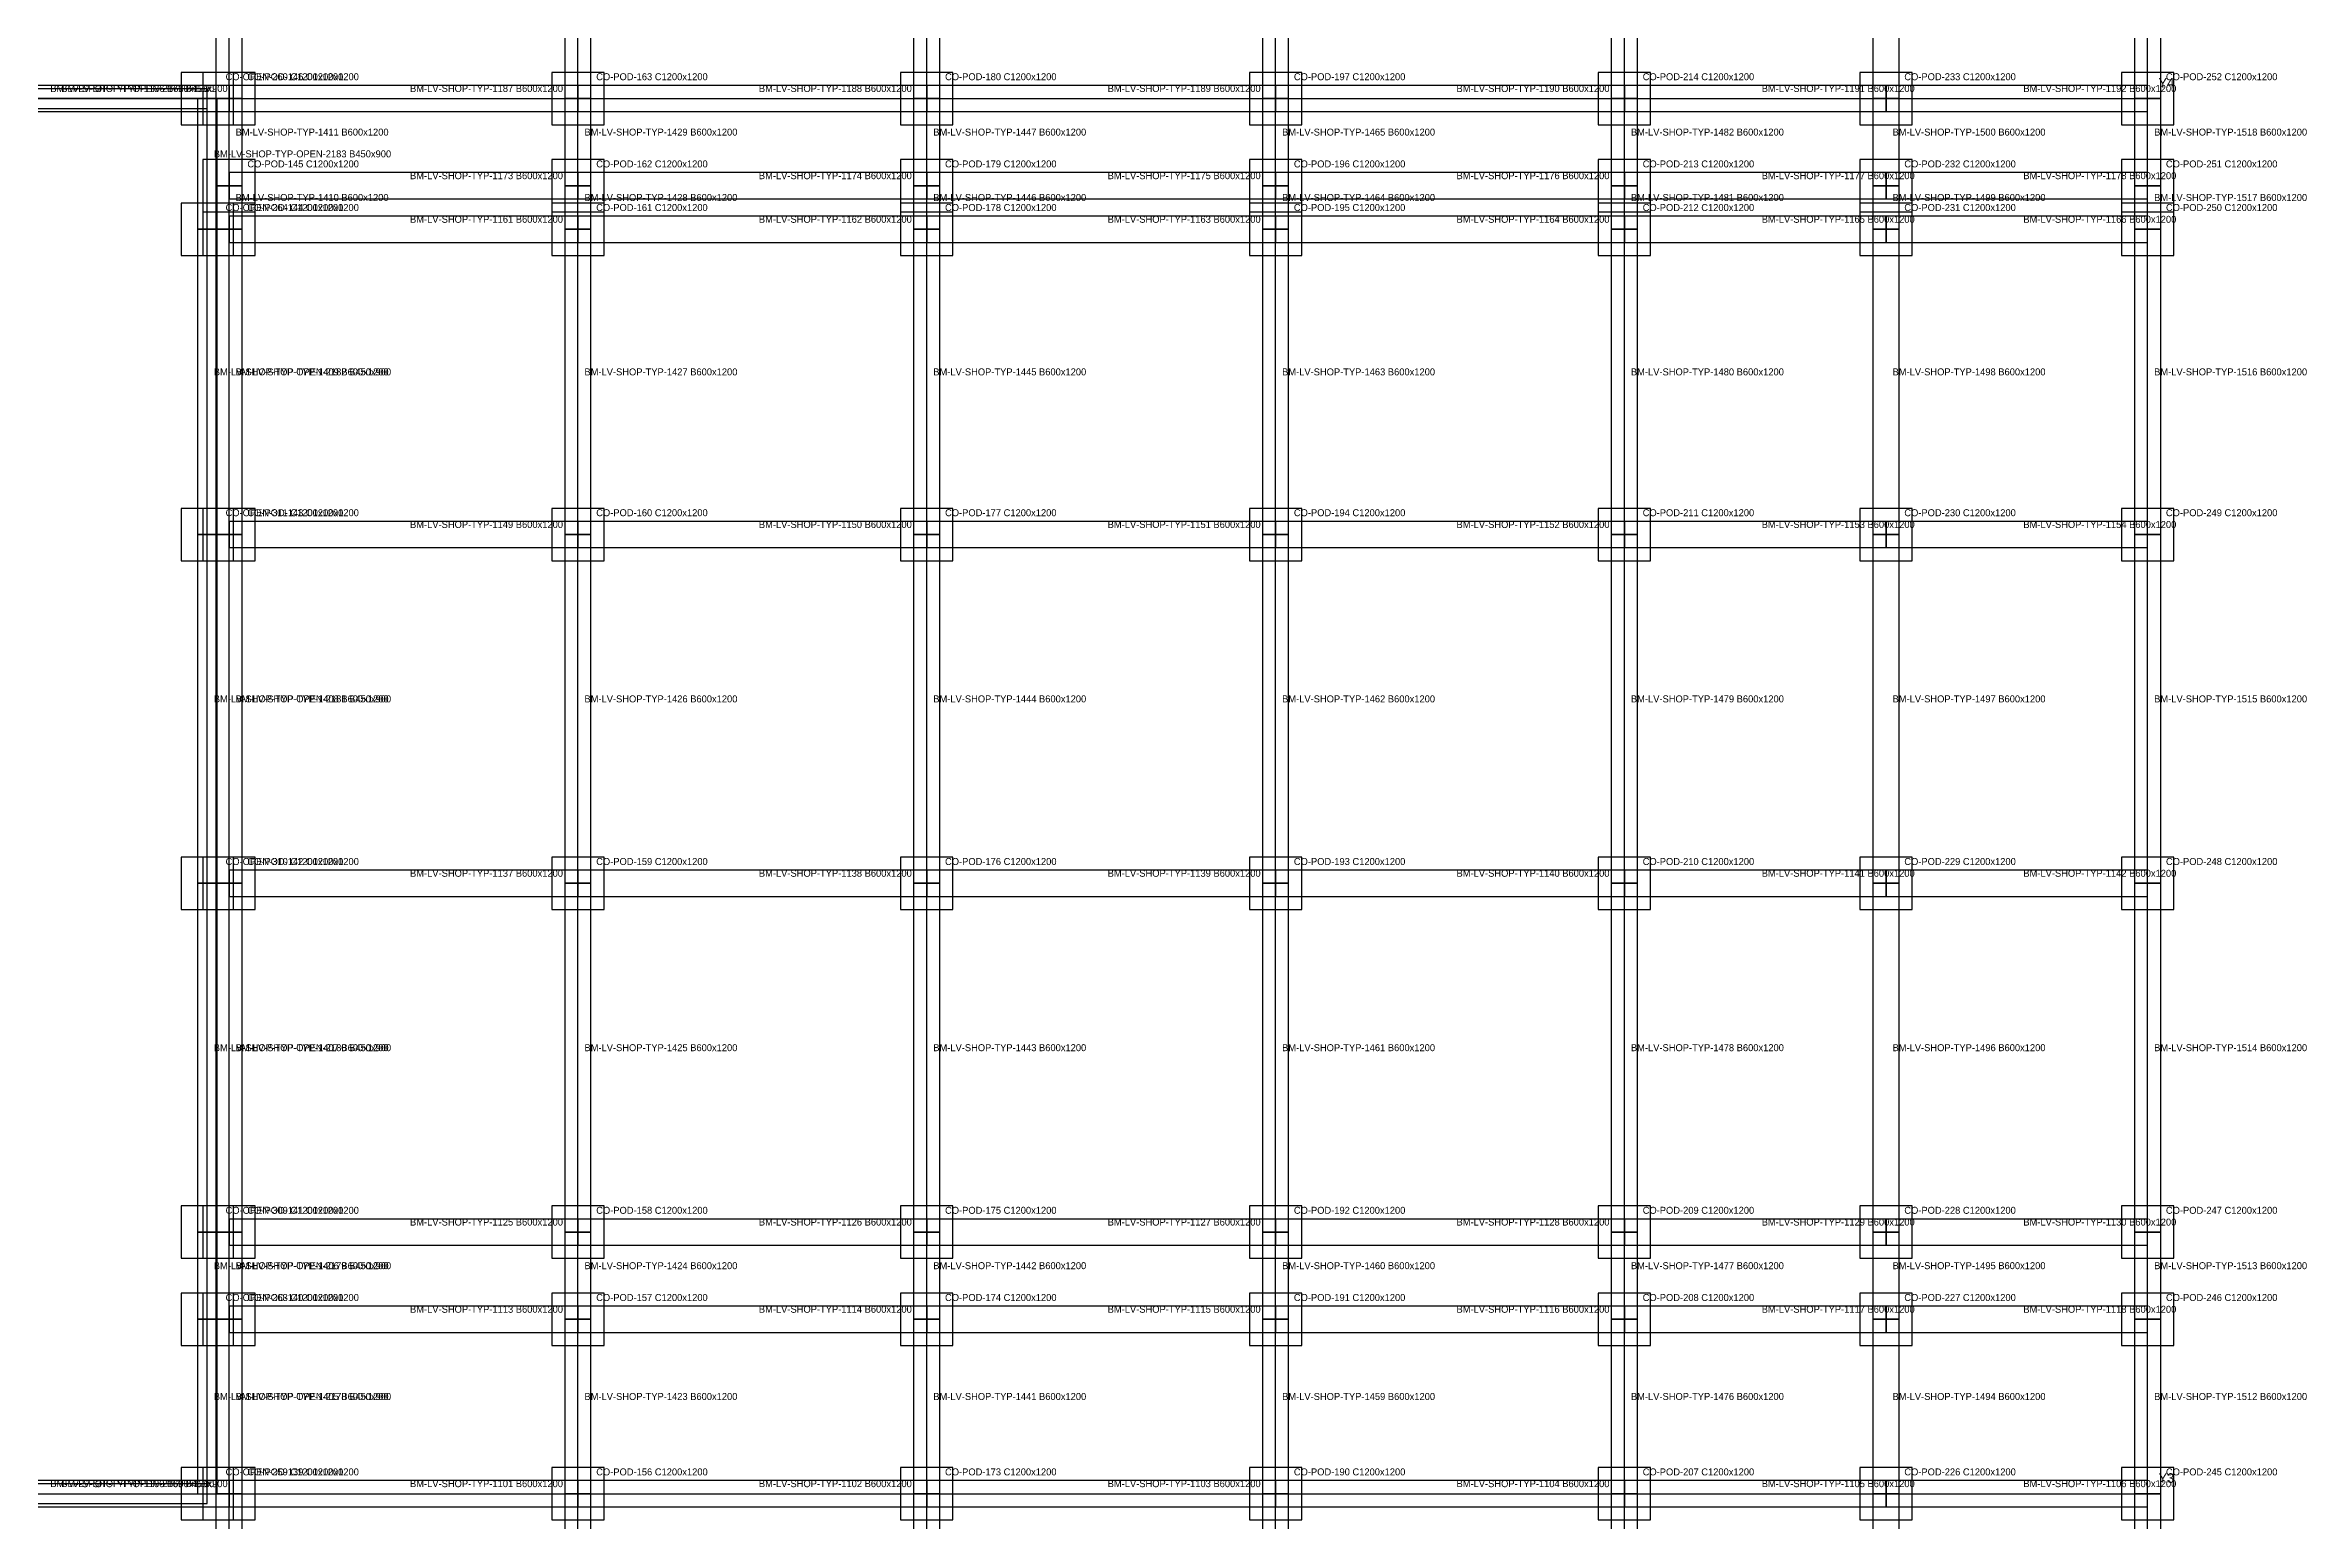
# Model space of a CAD drawing. Header units: millimetres. Extents: x -600 to 227101, y -254450 to 109948.
# Drawn here: x 55784 to 107650, y -86644 to -52778 of the extents above; entities that cross this region are included whole.
import ezdxf

# ---------------------------------------------------------------- set-up
doc = ezdxf.new("R2010")
doc.units = ezdxf.units.MM
for name, color, linetype in [('LV-SHOP-TYP_BEAM', 5, 'Continuous'), ('LV-SHOP-TYP_COLUMN', 1, 'Continuous'), ('LV-SHOP-TYP_GRID', 8, 'Continuous'), ('LV-SHOP-TYP_KEEP_OUT', 4, 'Continuous'), ('LV-SHOP-TYP_OPENING', 2, 'Continuous'), ('LV-SHOP-TYP_SLAB', 7, 'Continuous'), ('TEXT', 7, 'Continuous')]:
    doc.layers.add(name, color=color, linetype=linetype)

msp = doc.modelspace()

# ---------------------------------------------------------------- linework, layer by layer
at = {"layer": 'LV-SHOP-TYP_BEAM'}
for points in [[(59700, -54000), (60300, -54000), (60300, -48000), (59700, -48000), (59700, -54000)], [(67700, -54000), (68300, -54000), (68300, -48000), (67700, -48000), (67700, -54000)], [(75700, -54000), (76300, -54000), (76300, -48000), (75700, -48000), (75700, -54000)], [(83700, -54000), (84300, -54000), (84300, -48000), (83700, -48000), (83700, -54000)], [(91700, -54000), (92300, -54000), (92300, -48000), (91700, -48000), (91700, -54000)], [(97700, -54000), (98300, -54000), (98300, -48000), (97700, -48000), (97700, -54000)], [(103700, -54000), (104300, -54000), (104300, -48000), (103700, -48000), (103700, -54000)], [(52000, -53700), (52000, -54300), (60000, -54300), (60000, -53700), (52000, -53700)], [(52000, -53775), (52000, -54225), (59500, -54225), (59500, -53775), (52000, -53775)], [(60000, -53700), (60000, -54300), (68000, -54300), (68000, -53700), (60000, -53700)], [(68000, -53700), (68000, -54300), (76000, -54300), (76000, -53700), (68000, -53700)], [(76000, -53700), (76000, -54300), (84000, -54300), (84000, -53700), (76000, -53700)], [(84000, -53700), (84000, -54300), (92000, -54300), (92000, -53700), (84000, -53700)], [(92000, -53700), (92000, -54300), (98000, -54300), (98000, -53700), (92000, -53700)], [(98000, -53700), (98000, -54300), (104000, -54300), (104000, -53700), (98000, -53700)], [(59275, -57000), (59725, -57000), (59725, -54000), (59275, -54000), (59275, -57000)], [(59700, -56000), (60300, -56000), (60300, -54000), (59700, -54000), (59700, -56000)], [(67700, -56000), (68300, -56000), (68300, -54000), (67700, -54000), (67700, -56000)], [(75700, -56000), (76300, -56000), (76300, -54000), (75700, -54000), (75700, -56000)], [(83700, -56000), (84300, -56000), (84300, -54000), (83700, -54000), (83700, -56000)], [(91700, -56000), (92300, -56000), (92300, -54000), (91700, -54000), (91700, -56000)], [(97700, -56000), (98300, -56000), (98300, -54000), (97700, -54000), (97700, -56000)], [(103700, -56000), (104300, -56000), (104300, -54000), (103700, -54000), (103700, -56000)], [(59700, -57000), (60300, -57000), (60300, -56000), (59700, -56000), (59700, -57000)], [(60000, -55700), (60000, -56300), (68000, -56300), (68000, -55700), (60000, -55700)], [(67700, -57000), (68300, -57000), (68300, -56000), (67700, -56000), (67700, -57000)], [(68000, -55700), (68000, -56300), (76000, -56300), (76000, -55700), (68000, -55700)], [(75700, -57000), (76300, -57000), (76300, -56000), (75700, -56000), (75700, -57000)], [(76000, -55700), (76000, -56300), (84000, -56300), (84000, -55700), (76000, -55700)], [(83700, -57000), (84300, -57000), (84300, -56000), (83700, -56000), (83700, -57000)], [(84000, -55700), (84000, -56300), (92000, -56300), (92000, -55700), (84000, -55700)], [(91700, -57000), (92300, -57000), (92300, -56000), (91700, -56000), (91700, -57000)], [(92000, -55700), (92000, -56300), (98000, -56300), (98000, -55700), (92000, -55700)], [(97700, -57000), (98300, -57000), (98300, -56000), (97700, -56000), (97700, -57000)], [(98000, -55700), (98000, -56300), (104000, -56300), (104000, -55700), (98000, -55700)], [(103700, -57000), (104300, -57000), (104300, -56000), (103700, -56000), (103700, -57000)], [(59275, -64000), (59725, -64000), (59725, -57000), (59275, -57000), (59275, -64000)], [(59700, -64000), (60300, -64000), (60300, -57000), (59700, -57000), (59700, -64000)], [(60000, -56700), (60000, -57300), (68000, -57300), (68000, -56700), (60000, -56700)], [(67700, -64000), (68300, -64000), (68300, -57000), (67700, -57000), (67700, -64000)], [(68000, -56700), (68000, -57300), (76000, -57300), (76000, -56700), (68000, -56700)], [(75700, -64000), (76300, -64000), (76300, -57000), (75700, -57000), (75700, -64000)], [(76000, -56700), (76000, -57300), (84000, -57300), (84000, -56700), (76000, -56700)], [(83700, -64000), (84300, -64000), (84300, -57000), (83700, -57000), (83700, -64000)], [(84000, -56700), (84000, -57300), (92000, -57300), (92000, -56700), (84000, -56700)], [(91700, -64000), (92300, -64000), (92300, -57000), (91700, -57000), (91700, -64000)], [(92000, -56700), (92000, -57300), (98000, -57300), (98000, -56700), (92000, -56700)], [(97700, -64000), (98300, -64000), (98300, -57000), (97700, -57000), (97700, -64000)], [(98000, -56700), (98000, -57300), (104000, -57300), (104000, -56700), (98000, -56700)], [(103700, -64000), (104300, -64000), (104300, -57000), (103700, -57000), (103700, -64000)], [(60000, -63700), (60000, -64300), (68000, -64300), (68000, -63700), (60000, -63700)], [(68000, -63700), (68000, -64300), (76000, -64300), (76000, -63700), (68000, -63700)], [(76000, -63700), (76000, -64300), (84000, -64300), (84000, -63700), (76000, -63700)], [(84000, -63700), (84000, -64300), (92000, -64300), (92000, -63700), (84000, -63700)], [(92000, -63700), (92000, -64300), (98000, -64300), (98000, -63700), (92000, -63700)], [(98000, -63700), (98000, -64300), (104000, -64300), (104000, -63700), (98000, -63700)], [(59275, -72000), (59725, -72000), (59725, -64000), (59275, -64000), (59275, -72000)], [(59700, -72000), (60300, -72000), (60300, -64000), (59700, -64000), (59700, -72000)], [(67700, -72000), (68300, -72000), (68300, -64000), (67700, -64000), (67700, -72000)], [(75700, -72000), (76300, -72000), (76300, -64000), (75700, -64000), (75700, -72000)], [(83700, -72000), (84300, -72000), (84300, -64000), (83700, -64000), (83700, -72000)], [(91700, -72000), (92300, -72000), (92300, -64000), (91700, -64000), (91700, -72000)], [(97700, -72000), (98300, -72000), (98300, -64000), (97700, -64000), (97700, -72000)], [(103700, -72000), (104300, -72000), (104300, -64000), (103700, -64000), (103700, -72000)], [(59275, -80000), (59725, -80000), (59725, -72000), (59275, -72000), (59275, -80000)], [(59700, -80000), (60300, -80000), (60300, -72000), (59700, -72000), (59700, -80000)], [(60000, -71700), (60000, -72300), (68000, -72300), (68000, -71700), (60000, -71700)], [(67700, -80000), (68300, -80000), (68300, -72000), (67700, -72000), (67700, -80000)], [(68000, -71700), (68000, -72300), (76000, -72300), (76000, -71700), (68000, -71700)], [(75700, -80000), (76300, -80000), (76300, -72000), (75700, -72000), (75700, -80000)], [(76000, -71700), (76000, -72300), (84000, -72300), (84000, -71700), (76000, -71700)], [(83700, -80000), (84300, -80000), (84300, -72000), (83700, -72000), (83700, -80000)], [(84000, -71700), (84000, -72300), (92000, -72300), (92000, -71700), (84000, -71700)], [(91700, -80000), (92300, -80000), (92300, -72000), (91700, -72000), (91700, -80000)], [(92000, -71700), (92000, -72300), (98000, -72300), (98000, -71700), (92000, -71700)], [(97700, -80000), (98300, -80000), (98300, -72000), (97700, -72000), (97700, -80000)], [(98000, -71700), (98000, -72300), (104000, -72300), (104000, -71700), (98000, -71700)], [(103700, -80000), (104300, -80000), (104300, -72000), (103700, -72000), (103700, -80000)], [(60000, -79700), (60000, -80300), (68000, -80300), (68000, -79700), (60000, -79700)], [(68000, -79700), (68000, -80300), (76000, -80300), (76000, -79700), (68000, -79700)], [(76000, -79700), (76000, -80300), (84000, -80300), (84000, -79700), (76000, -79700)], [(84000, -79700), (84000, -80300), (92000, -80300), (92000, -79700), (84000, -79700)], [(92000, -79700), (92000, -80300), (98000, -80300), (98000, -79700), (92000, -79700)], [(98000, -79700), (98000, -80300), (104000, -80300), (104000, -79700), (98000, -79700)], [(59275, -82000), (59725, -82000), (59725, -80000), (59275, -80000), (59275, -82000)], [(59700, -82000), (60300, -82000), (60300, -80000), (59700, -80000), (59700, -82000)], [(67700, -82000), (68300, -82000), (68300, -80000), (67700, -80000), (67700, -82000)], [(75700, -82000), (76300, -82000), (76300, -80000), (75700, -80000), (75700, -82000)], [(83700, -82000), (84300, -82000), (84300, -80000), (83700, -80000), (83700, -82000)], [(91700, -82000), (92300, -82000), (92300, -80000), (91700, -80000), (91700, -82000)], [(97700, -82000), (98300, -82000), (98300, -80000), (97700, -80000), (97700, -82000)], [(103700, -82000), (104300, -82000), (104300, -80000), (103700, -80000), (103700, -82000)], [(60000, -81700), (60000, -82300), (68000, -82300), (68000, -81700), (60000, -81700)], [(68000, -81700), (68000, -82300), (76000, -82300), (76000, -81700), (68000, -81700)], [(76000, -81700), (76000, -82300), (84000, -82300), (84000, -81700), (76000, -81700)], [(84000, -81700), (84000, -82300), (92000, -82300), (92000, -81700), (84000, -81700)], [(92000, -81700), (92000, -82300), (98000, -82300), (98000, -81700), (92000, -81700)], [(98000, -81700), (98000, -82300), (104000, -82300), (104000, -81700), (98000, -81700)], [(59275, -86000), (59725, -86000), (59725, -82000), (59275, -82000), (59275, -86000)], [(59700, -86000), (60300, -86000), (60300, -82000), (59700, -82000), (59700, -86000)], [(67700, -86000), (68300, -86000), (68300, -82000), (67700, -82000), (67700, -86000)], [(75700, -86000), (76300, -86000), (76300, -82000), (75700, -82000), (75700, -86000)], [(83700, -86000), (84300, -86000), (84300, -82000), (83700, -82000), (83700, -86000)], [(91700, -86000), (92300, -86000), (92300, -82000), (91700, -82000), (91700, -86000)], [(97700, -86000), (98300, -86000), (98300, -82000), (97700, -82000), (97700, -86000)], [(103700, -86000), (104300, -86000), (104300, -82000), (103700, -82000), (103700, -86000)], [(52000, -85700), (52000, -86300), (60000, -86300), (60000, -85700), (52000, -85700)], [(52000, -85775), (52000, -86225), (59500, -86225), (59500, -85775), (52000, -85775)], [(59700, -88000), (60300, -88000), (60300, -86000), (59700, -86000), (59700, -88000)], [(60000, -85700), (60000, -86300), (68000, -86300), (68000, -85700), (60000, -85700)], [(67700, -88000), (68300, -88000), (68300, -86000), (67700, -86000), (67700, -88000)], [(68000, -85700), (68000, -86300), (76000, -86300), (76000, -85700), (68000, -85700)], [(75700, -88000), (76300, -88000), (76300, -86000), (75700, -86000), (75700, -88000)], [(76000, -85700), (76000, -86300), (84000, -86300), (84000, -85700), (76000, -85700)], [(83700, -88000), (84300, -88000), (84300, -86000), (83700, -86000), (83700, -88000)], [(84000, -85700), (84000, -86300), (92000, -86300), (92000, -85700), (84000, -85700)], [(91700, -88000), (92300, -88000), (92300, -86000), (91700, -86000), (91700, -88000)], [(92000, -85700), (92000, -86300), (98000, -86300), (98000, -85700), (92000, -85700)], [(97700, -88000), (98300, -88000), (98300, -86000), (97700, -86000), (97700, -88000)], [(98000, -85700), (98000, -86300), (104000, -86300), (104000, -85700), (98000, -85700)], [(103700, -88000), (104300, -88000), (104300, -86000), (103700, -86000), (103700, -88000)]]:
    msp.add_lwpolyline(points, close=True, dxfattribs=at)
at = {"layer": 'LV-SHOP-TYP_COLUMN'}
for points in [[(58900, -54600), (60100, -54600), (60100, -53400), (58900, -53400), (58900, -54600)], [(59400, -54600), (60600, -54600), (60600, -53400), (59400, -53400), (59400, -54600)], [(67400, -54600), (68600, -54600), (68600, -53400), (67400, -53400), (67400, -54600)], [(75400, -54600), (76600, -54600), (76600, -53400), (75400, -53400), (75400, -54600)], [(83400, -54600), (84600, -54600), (84600, -53400), (83400, -53400), (83400, -54600)], [(91400, -54600), (92600, -54600), (92600, -53400), (91400, -53400), (91400, -54600)], [(97400, -54600), (98600, -54600), (98600, -53400), (97400, -53400), (97400, -54600)], [(103400, -54600), (104600, -54600), (104600, -53400), (103400, -53400), (103400, -54600)], [(59400, -56600), (60600, -56600), (60600, -55400), (59400, -55400), (59400, -56600)], [(67400, -56600), (68600, -56600), (68600, -55400), (67400, -55400), (67400, -56600)], [(75400, -56600), (76600, -56600), (76600, -55400), (75400, -55400), (75400, -56600)], [(83400, -56600), (84600, -56600), (84600, -55400), (83400, -55400), (83400, -56600)], [(91400, -56600), (92600, -56600), (92600, -55400), (91400, -55400), (91400, -56600)], [(97400, -56600), (98600, -56600), (98600, -55400), (97400, -55400), (97400, -56600)], [(103400, -56600), (104600, -56600), (104600, -55400), (103400, -55400), (103400, -56600)], [(58900, -57600), (60100, -57600), (60100, -56400), (58900, -56400), (58900, -57600)], [(59400, -57600), (60600, -57600), (60600, -56400), (59400, -56400), (59400, -57600)], [(67400, -57600), (68600, -57600), (68600, -56400), (67400, -56400), (67400, -57600)], [(75400, -57600), (76600, -57600), (76600, -56400), (75400, -56400), (75400, -57600)], [(83400, -57600), (84600, -57600), (84600, -56400), (83400, -56400), (83400, -57600)], [(91400, -57600), (92600, -57600), (92600, -56400), (91400, -56400), (91400, -57600)], [(97400, -57600), (98600, -57600), (98600, -56400), (97400, -56400), (97400, -57600)], [(103400, -57600), (104600, -57600), (104600, -56400), (103400, -56400), (103400, -57600)], [(58900, -64600), (60100, -64600), (60100, -63400), (58900, -63400), (58900, -64600)], [(59400, -64600), (60600, -64600), (60600, -63400), (59400, -63400), (59400, -64600)], [(67400, -64600), (68600, -64600), (68600, -63400), (67400, -63400), (67400, -64600)], [(75400, -64600), (76600, -64600), (76600, -63400), (75400, -63400), (75400, -64600)], [(83400, -64600), (84600, -64600), (84600, -63400), (83400, -63400), (83400, -64600)], [(91400, -64600), (92600, -64600), (92600, -63400), (91400, -63400), (91400, -64600)], [(97400, -64600), (98600, -64600), (98600, -63400), (97400, -63400), (97400, -64600)], [(103400, -64600), (104600, -64600), (104600, -63400), (103400, -63400), (103400, -64600)], [(58900, -72600), (60100, -72600), (60100, -71400), (58900, -71400), (58900, -72600)], [(59400, -72600), (60600, -72600), (60600, -71400), (59400, -71400), (59400, -72600)], [(67400, -72600), (68600, -72600), (68600, -71400), (67400, -71400), (67400, -72600)], [(75400, -72600), (76600, -72600), (76600, -71400), (75400, -71400), (75400, -72600)], [(83400, -72600), (84600, -72600), (84600, -71400), (83400, -71400), (83400, -72600)], [(91400, -72600), (92600, -72600), (92600, -71400), (91400, -71400), (91400, -72600)], [(97400, -72600), (98600, -72600), (98600, -71400), (97400, -71400), (97400, -72600)], [(103400, -72600), (104600, -72600), (104600, -71400), (103400, -71400), (103400, -72600)], [(58900, -80600), (60100, -80600), (60100, -79400), (58900, -79400), (58900, -80600)], [(59400, -80600), (60600, -80600), (60600, -79400), (59400, -79400), (59400, -80600)], [(67400, -80600), (68600, -80600), (68600, -79400), (67400, -79400), (67400, -80600)], [(75400, -80600), (76600, -80600), (76600, -79400), (75400, -79400), (75400, -80600)], [(83400, -80600), (84600, -80600), (84600, -79400), (83400, -79400), (83400, -80600)], [(91400, -80600), (92600, -80600), (92600, -79400), (91400, -79400), (91400, -80600)], [(97400, -80600), (98600, -80600), (98600, -79400), (97400, -79400), (97400, -80600)], [(103400, -80600), (104600, -80600), (104600, -79400), (103400, -79400), (103400, -80600)], [(58900, -82600), (60100, -82600), (60100, -81400), (58900, -81400), (58900, -82600)], [(59400, -82600), (60600, -82600), (60600, -81400), (59400, -81400), (59400, -82600)], [(67400, -82600), (68600, -82600), (68600, -81400), (67400, -81400), (67400, -82600)], [(75400, -82600), (76600, -82600), (76600, -81400), (75400, -81400), (75400, -82600)], [(83400, -82600), (84600, -82600), (84600, -81400), (83400, -81400), (83400, -82600)], [(91400, -82600), (92600, -82600), (92600, -81400), (91400, -81400), (91400, -82600)], [(97400, -82600), (98600, -82600), (98600, -81400), (97400, -81400), (97400, -82600)], [(103400, -82600), (104600, -82600), (104600, -81400), (103400, -81400), (103400, -82600)], [(58900, -86600), (60100, -86600), (60100, -85400), (58900, -85400), (58900, -86600)], [(59400, -86600), (60600, -86600), (60600, -85400), (59400, -85400), (59400, -86600)], [(67400, -86600), (68600, -86600), (68600, -85400), (67400, -85400), (67400, -86600)], [(75400, -86600), (76600, -86600), (76600, -85400), (75400, -85400), (75400, -86600)], [(83400, -86600), (84600, -86600), (84600, -85400), (83400, -85400), (83400, -86600)], [(91400, -86600), (92600, -86600), (92600, -85400), (91400, -85400), (91400, -86600)], [(97400, -86600), (98600, -86600), (98600, -85400), (97400, -85400), (97400, -86600)], [(103400, -86600), (104600, -86600), (104600, -85400), (103400, -85400), (103400, -86600)]]:
    msp.add_lwpolyline(points, close=True, dxfattribs=at)
at = {"layer": 'LV-SHOP-TYP_GRID'}
for points in [[(60000, -127000), (60000, -25000)], [(68000, -127000), (68000, -25000)], [(76000, -127000), (76000, -25000)], [(84000, -127000), (84000, -25000)], [(92000, -127000), (92000, -25000)], [(104000, -127000), (104000, -25000)], [(0, -54000), (104000, -54000)], [(0, -86000), (104000, -86000)]]:
    msp.add_lwpolyline(points, dxfattribs=at)
at = {"layer": 'LV-SHOP-TYP_KEEP_OUT'}
msp.add_lwpolyline([(44500, -86000), (59500, -86000), (59500, -54000), (44500, -54000), (44500, -86000)], close=True, dxfattribs=at)
at = {"layer": 'LV-SHOP-TYP_OPENING'}
msp.add_lwpolyline([(44500, -86000), (59500, -86000), (59500, -54000), (44500, -54000), (44500, -86000)], close=True, dxfattribs=at)
at = {"layer": 'LV-SHOP-TYP_SLAB'}
msp.add_lwpolyline([(0, -127000), (104000, -127000), (104000, -25000), (0, -25000), (0, -127000)], close=True, dxfattribs=at)

# ---------------------------------------------------------------- texts
at = {"layer": 'TEXT'}
for s, height, p in [('CO-OPEN-260 C1200x1200', 160, (59920, -53580)), ('CO-POD-146 C1200x1200', 160, (60420, -53580)), ('CO-POD-163 C1200x1200', 160, (68420, -53580)), ('CO-POD-180 C1200x1200', 160, (76420, -53580)), ('CO-POD-197 C1200x1200', 160, (84420, -53580)), ('CO-POD-214 C1200x1200', 160, (92420, -53580)), ('CO-POD-233 C1200x1200', 160, (98420, -53580)), ('CO-POD-252 C1200x1200', 160, (104420, -53580)), ('BM-LV-SHOP-TYP-OPEN-2171 B450x900', 160, (55900, -53850)), ('BM-LV-SHOP-TYP-1186 B600x1200', 160, (56150, -53850)), ('BM-LV-SHOP-TYP-1187 B600x1200', 160, (64150, -53850)), ('BM-LV-SHOP-TYP-1188 B600x1200', 160, (72150, -53850)), ('BM-LV-SHOP-TYP-1189 B600x1200', 160, (80150, -53850)), ('BM-LV-SHOP-TYP-1190 B600x1200', 160, (88150, -53850)), ('BM-LV-SHOP-TYP-1191 B600x1200', 160, (95150, -53850)), ('BM-LV-SHOP-TYP-1192 B600x1200', 160, (101150, -53850)), ('Y4', 220, (104250, -53750)), ('BM-LV-SHOP-TYP-1411 B600x1200', 160, (60150, -54850)), ('BM-LV-SHOP-TYP-1429 B600x1200', 160, (68150, -54850)), ('BM-LV-SHOP-TYP-1447 B600x1200', 160, (76150, -54850)), ('BM-LV-SHOP-TYP-1465 B600x1200', 160, (84150, -54850)), ('BM-LV-SHOP-TYP-1482 B600x1200', 160, (92150, -54850)), ('BM-LV-SHOP-TYP-1500 B600x1200', 160, (98150, -54850)), ('BM-LV-SHOP-TYP-1518 B600x1200', 160, (104150, -54850)), ('BM-LV-SHOP-TYP-OPEN-2183 B450x900', 160, (59650, -55350)), ('CO-POD-145 C1200x1200', 160, (60420, -55580)), ('CO-POD-162 C1200x1200', 160, (68420, -55580)), ('CO-POD-179 C1200x1200', 160, (76420, -55580)), ('CO-POD-196 C1200x1200', 160, (84420, -55580)), ('CO-POD-213 C1200x1200', 160, (92420, -55580)), ('CO-POD-232 C1200x1200', 160, (98420, -55580)), ('CO-POD-251 C1200x1200', 160, (104420, -55580)), ('BM-LV-SHOP-TYP-1173 B600x1200', 160, (64150, -55850)), ('BM-LV-SHOP-TYP-1174 B600x1200', 160, (72150, -55850)), ('BM-LV-SHOP-TYP-1175 B600x1200', 160, (80150, -55850)), ('BM-LV-SHOP-TYP-1176 B600x1200', 160, (88150, -55850)), ('BM-LV-SHOP-TYP-1177 B600x1200', 160, (95150, -55850)), ('BM-LV-SHOP-TYP-1178 B600x1200', 160, (101150, -55850)), ('CO-OPEN-264 C1200x1200', 160, (59920, -56580)), ('BM-LV-SHOP-TYP-1410 B600x1200', 160, (60150, -56350)), ('CO-POD-144 C1200x1200', 160, (60420, -56580)), ('BM-LV-SHOP-TYP-1428 B600x1200', 160, (68150, -56350)), ('CO-POD-161 C1200x1200', 160, (68420, -56580)), ('BM-LV-SHOP-TYP-1446 B600x1200', 160, (76150, -56350)), ('CO-POD-178 C1200x1200', 160, (76420, -56580)), ('BM-LV-SHOP-TYP-1464 B600x1200', 160, (84150, -56350)), ('CO-POD-195 C1200x1200', 160, (84420, -56580)), ('BM-LV-SHOP-TYP-1481 B600x1200', 160, (92150, -56350)), ('CO-POD-212 C1200x1200', 160, (92420, -56580)), ('BM-LV-SHOP-TYP-1499 B600x1200', 160, (98150, -56350)), ('CO-POD-231 C1200x1200', 160, (98420, -56580)), ('BM-LV-SHOP-TYP-1517 B600x1200', 160, (104150, -56350)), ('CO-POD-250 C1200x1200', 160, (104420, -56580)), ('BM-LV-SHOP-TYP-1161 B600x1200', 160, (64150, -56850)), ('BM-LV-SHOP-TYP-1162 B600x1200', 160, (72150, -56850)), ('BM-LV-SHOP-TYP-1163 B600x1200', 160, (80150, -56850)), ('BM-LV-SHOP-TYP-1164 B600x1200', 160, (88150, -56850)), ('BM-LV-SHOP-TYP-1165 B600x1200', 160, (95150, -56850)), ('BM-LV-SHOP-TYP-1166 B600x1200', 160, (101150, -56850)), ('BM-LV-SHOP-TYP-OPEN-2182 B450x900', 160, (59650, -60350)), ('BM-LV-SHOP-TYP-1409 B600x1200', 160, (60150, -60350)), ('BM-LV-SHOP-TYP-1427 B600x1200', 160, (68150, -60350)), ('BM-LV-SHOP-TYP-1445 B600x1200', 160, (76150, -60350)), ('BM-LV-SHOP-TYP-1463 B600x1200', 160, (84150, -60350)), ('BM-LV-SHOP-TYP-1480 B600x1200', 160, (92150, -60350)), ('BM-LV-SHOP-TYP-1498 B600x1200', 160, (98150, -60350)), ('BM-LV-SHOP-TYP-1516 B600x1200', 160, (104150, -60350)), ('CO-OPEN-311 C1200x1200', 160, (59920, -63580)), ('CO-POD-143 C1200x1200', 160, (60420, -63580)), ('BM-LV-SHOP-TYP-1149 B600x1200', 160, (64150, -63850)), ('CO-POD-160 C1200x1200', 160, (68420, -63580)), ('BM-LV-SHOP-TYP-1150 B600x1200', 160, (72150, -63850)), ('CO-POD-177 C1200x1200', 160, (76420, -63580)), ('BM-LV-SHOP-TYP-1151 B600x1200', 160, (80150, -63850)), ('CO-POD-194 C1200x1200', 160, (84420, -63580)), ('BM-LV-SHOP-TYP-1152 B600x1200', 160, (88150, -63850)), ('CO-POD-211 C1200x1200', 160, (92420, -63580)), ('BM-LV-SHOP-TYP-1153 B600x1200', 160, (95150, -63850)), ('CO-POD-230 C1200x1200', 160, (98420, -63580)), ('BM-LV-SHOP-TYP-1154 B600x1200', 160, (101150, -63850)), ('CO-POD-249 C1200x1200', 160, (104420, -63580)), ('BM-LV-SHOP-TYP-OPEN-2181 B450x900', 160, (59650, -67850)), ('BM-LV-SHOP-TYP-1408 B600x1200', 160, (60150, -67850)), ('BM-LV-SHOP-TYP-1426 B600x1200', 160, (68150, -67850)), ('BM-LV-SHOP-TYP-1444 B600x1200', 160, (76150, -67850)), ('BM-LV-SHOP-TYP-1462 B600x1200', 160, (84150, -67850)), ('BM-LV-SHOP-TYP-1479 B600x1200', 160, (92150, -67850)), ('BM-LV-SHOP-TYP-1497 B600x1200', 160, (98150, -67850)), ('BM-LV-SHOP-TYP-1515 B600x1200', 160, (104150, -67850)), ('CO-OPEN-310 C1200x1200', 160, (59920, -71580)), ('CO-POD-142 C1200x1200', 160, (60420, -71580)), ('CO-POD-159 C1200x1200', 160, (68420, -71580)), ('CO-POD-176 C1200x1200', 160, (76420, -71580)), ('CO-POD-193 C1200x1200', 160, (84420, -71580)), ('CO-POD-210 C1200x1200', 160, (92420, -71580)), ('CO-POD-229 C1200x1200', 160, (98420, -71580)), ('CO-POD-248 C1200x1200', 160, (104420, -71580)), ('BM-LV-SHOP-TYP-1137 B600x1200', 160, (64150, -71850)), ('BM-LV-SHOP-TYP-1138 B600x1200', 160, (72150, -71850)), ('BM-LV-SHOP-TYP-1139 B600x1200', 160, (80150, -71850)), ('BM-LV-SHOP-TYP-1140 B600x1200', 160, (88150, -71850)), ('BM-LV-SHOP-TYP-1141 B600x1200', 160, (95150, -71850)), ('BM-LV-SHOP-TYP-1142 B600x1200', 160, (101150, -71850)), ('BM-LV-SHOP-TYP-OPEN-2180 B450x900', 160, (59650, -75850)), ('BM-LV-SHOP-TYP-1407 B600x1200', 160, (60150, -75850)), ('BM-LV-SHOP-TYP-1425 B600x1200', 160, (68150, -75850)), ('BM-LV-SHOP-TYP-1443 B600x1200', 160, (76150, -75850)), ('BM-LV-SHOP-TYP-1461 B600x1200', 160, (84150, -75850)), ('BM-LV-SHOP-TYP-1478 B600x1200', 160, (92150, -75850)), ('BM-LV-SHOP-TYP-1496 B600x1200', 160, (98150, -75850)), ('BM-LV-SHOP-TYP-1514 B600x1200', 160, (104150, -75850)), ('CO-OPEN-309 C1200x1200', 160, (59920, -79580)), ('CO-POD-141 C1200x1200', 160, (60420, -79580)), ('BM-LV-SHOP-TYP-1125 B600x1200', 160, (64150, -79850)), ('CO-POD-158 C1200x1200', 160, (68420, -79580)), ('BM-LV-SHOP-TYP-1126 B600x1200', 160, (72150, -79850)), ('CO-POD-175 C1200x1200', 160, (76420, -79580)), ('BM-LV-SHOP-TYP-1127 B600x1200', 160, (80150, -79850)), ('CO-POD-192 C1200x1200', 160, (84420, -79580)), ('BM-LV-SHOP-TYP-1128 B600x1200', 160, (88150, -79850)), ('CO-POD-209 C1200x1200', 160, (92420, -79580)), ('BM-LV-SHOP-TYP-1129 B600x1200', 160, (95150, -79850)), ('CO-POD-228 C1200x1200', 160, (98420, -79580)), ('BM-LV-SHOP-TYP-1130 B600x1200', 160, (101150, -79850)), ('CO-POD-247 C1200x1200', 160, (104420, -79580)), ('BM-LV-SHOP-TYP-OPEN-2179 B450x900', 160, (59650, -80850)), ('BM-LV-SHOP-TYP-1406 B600x1200', 160, (60150, -80850)), ('BM-LV-SHOP-TYP-1424 B600x1200', 160, (68150, -80850)), ('BM-LV-SHOP-TYP-1442 B600x1200', 160, (76150, -80850)), ('BM-LV-SHOP-TYP-1460 B600x1200', 160, (84150, -80850)), ('BM-LV-SHOP-TYP-1477 B600x1200', 160, (92150, -80850)), ('BM-LV-SHOP-TYP-1495 B600x1200', 160, (98150, -80850)), ('BM-LV-SHOP-TYP-1513 B600x1200', 160, (104150, -80850)), ('CO-OPEN-263 C1200x1200', 160, (59920, -81580)), ('CO-POD-140 C1200x1200', 160, (60420, -81580)), ('CO-POD-157 C1200x1200', 160, (68420, -81580)), ('CO-POD-174 C1200x1200', 160, (76420, -81580)), ('CO-POD-191 C1200x1200', 160, (84420, -81580)), ('CO-POD-208 C1200x1200', 160, (92420, -81580)), ('CO-POD-227 C1200x1200', 160, (98420, -81580)), ('CO-POD-246 C1200x1200', 160, (104420, -81580)), ('BM-LV-SHOP-TYP-1113 B600x1200', 160, (64150, -81850)), ('BM-LV-SHOP-TYP-1114 B600x1200', 160, (72150, -81850)), ('BM-LV-SHOP-TYP-1115 B600x1200', 160, (80150, -81850)), ('BM-LV-SHOP-TYP-1116 B600x1200', 160, (88150, -81850)), ('BM-LV-SHOP-TYP-1117 B600x1200', 160, (95150, -81850)), ('BM-LV-SHOP-TYP-1118 B600x1200', 160, (101150, -81850)), ('BM-LV-SHOP-TYP-OPEN-2178 B450x900', 160, (59650, -83850)), ('BM-LV-SHOP-TYP-1405 B600x1200', 160, (60150, -83850)), ('BM-LV-SHOP-TYP-1423 B600x1200', 160, (68150, -83850)), ('BM-LV-SHOP-TYP-1441 B600x1200', 160, (76150, -83850)), ('BM-LV-SHOP-TYP-1459 B600x1200', 160, (84150, -83850)), ('BM-LV-SHOP-TYP-1476 B600x1200', 160, (92150, -83850)), ('BM-LV-SHOP-TYP-1494 B600x1200', 160, (98150, -83850)), ('BM-LV-SHOP-TYP-1512 B600x1200', 160, (104150, -83850)), ('CO-OPEN-259 C1200x1200', 160, (59920, -85580)), ('CO-POD-139 C1200x1200', 160, (60420, -85580)), ('CO-POD-156 C1200x1200', 160, (68420, -85580)), ('CO-POD-173 C1200x1200', 160, (76420, -85580)), ('CO-POD-190 C1200x1200', 160, (84420, -85580)), ('CO-POD-207 C1200x1200', 160, (92420, -85580)), ('CO-POD-226 C1200x1200', 160, (98420, -85580)), ('Y3', 220, (104250, -85750)), ('CO-POD-245 C1200x1200', 160, (104420, -85580)), ('BM-LV-SHOP-TYP-OPEN-2169 B450x900', 160, (55900, -85850)), ('BM-LV-SHOP-TYP-1100 B600x1200', 160, (56150, -85850)), ('BM-LV-SHOP-TYP-1101 B600x1200', 160, (64150, -85850)), ('BM-LV-SHOP-TYP-1102 B600x1200', 160, (72150, -85850)), ('BM-LV-SHOP-TYP-1103 B600x1200', 160, (80150, -85850)), ('BM-LV-SHOP-TYP-1104 B600x1200', 160, (88150, -85850)), ('BM-LV-SHOP-TYP-1105 B600x1200', 160, (95150, -85850)), ('BM-LV-SHOP-TYP-1106 B600x1200', 160, (101150, -85850))]:
    msp.add_text(s, height=height, dxfattribs=at).set_placement(p)

doc.saveas('drawing.dxf')
